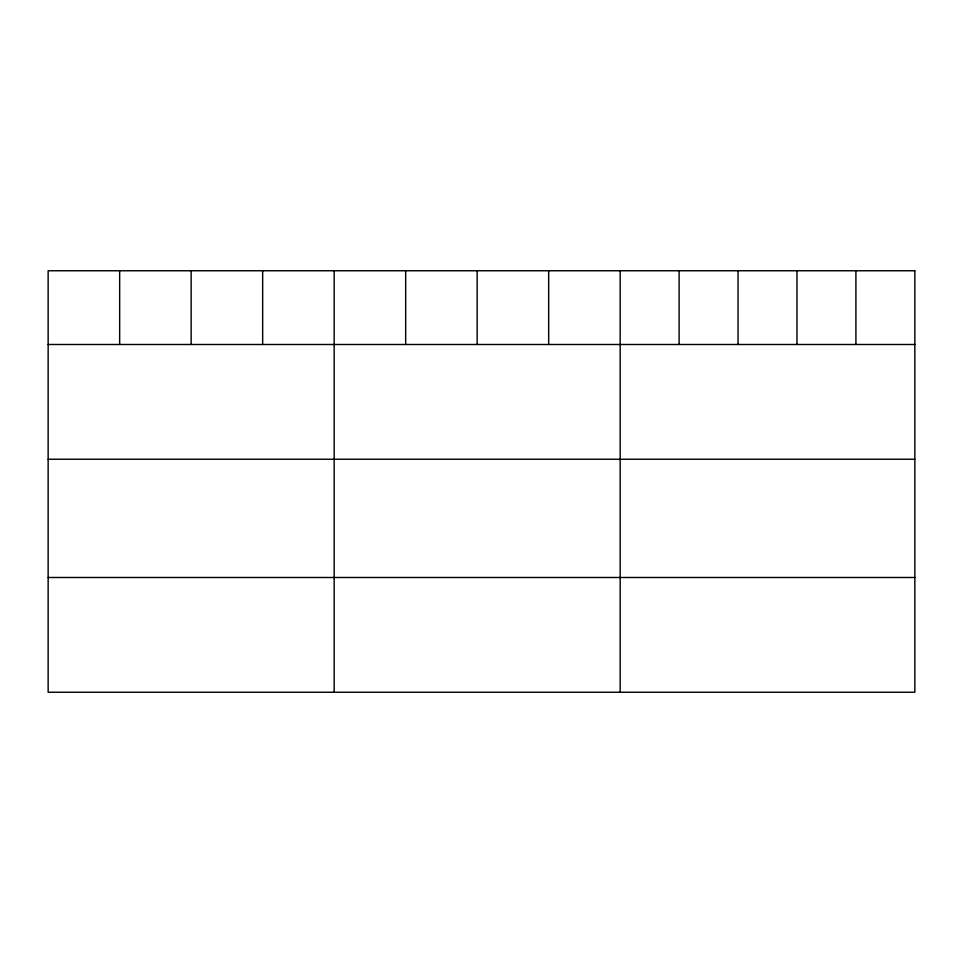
<?xml version="1.0" encoding="UTF-8"?>
<svg xmlns="http://www.w3.org/2000/svg" width="963" height="963" viewBox="0 0 963 963"><rect width="100%" height="100%" fill="white"/><g stroke="black" fill="none" stroke-linecap="round" stroke-linejoin="round"><path stroke-width="1.44" d="M48.15 344.489L914.85 344.489M48.15 459.243L914.85 459.243M48.15 577.487L914.85 577.487M855.914 270.759L855.914 344.489M796.979 270.759L796.979 344.489M738.043 270.759L738.043 344.489M679.108 270.759L679.108 344.489M620.172 270.759L620.172 692.241M548.669 270.759L548.669 344.489M477.166 270.759L477.166 344.489M405.664 270.759L405.664 344.489M334.161 270.759L334.161 692.241M262.658 270.759L262.658 344.489M191.156 270.759L191.156 344.489M119.653 270.759L119.653 344.489M914.85 270.759L48.15 270.759L48.15 692.241L914.85 692.241L914.85 270.759"/></g></svg>
